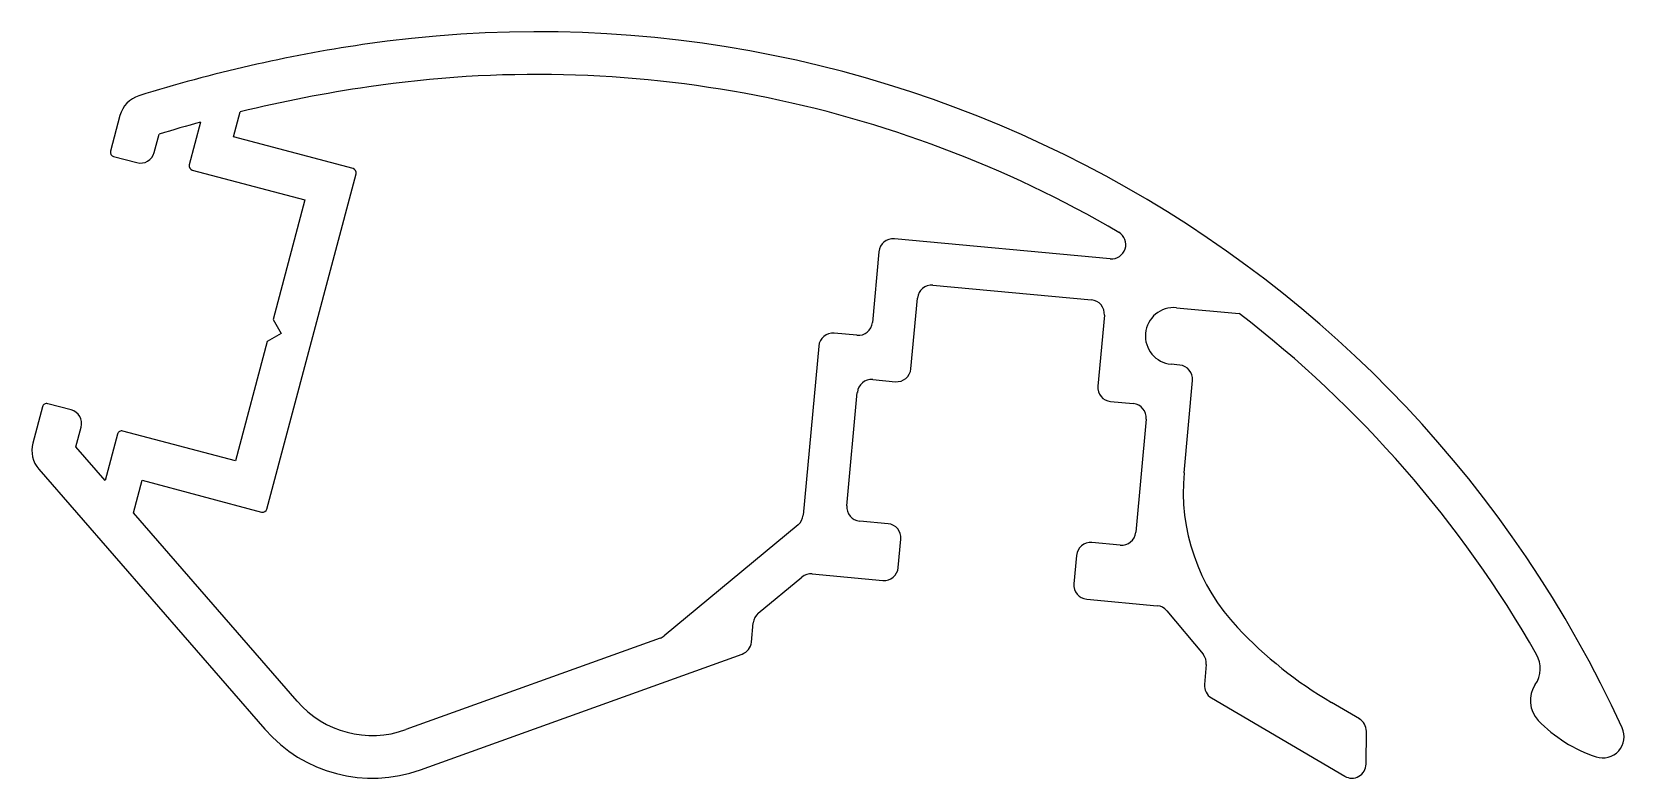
# Model space of a CAD drawing. Extents: x 1965.6 to 2021.6, y 1818.7 to 1845.
import ezdxf

# ---------------------------------------------------------------- set-up
doc = ezdxf.new("R2010")
doc.units = 0
doc.layers.get('0').update_dxf_attribs({"linetype": 'CONTINUOUS'})

msp = doc.modelspace()

# ---------------------------------------------------------------- linework, layer by layer
for p, q in [((1968.683, 1842.02), (1968.35, 1840.768)), ((1971.52, 1841.792), (1971.12, 1840.289)), ((1972.675, 1841.273), (1972.909, 1842.151)), ((1969.889, 1840.72), (1970.062, 1841.368)), ((1976.879, 1840.154), (1972.675, 1841.273)), ((1968.456, 1840.584), (1969.278, 1840.366)), ((1971.226, 1840.106), (1975.189, 1839.052)), ((1973.849, 1828.181), (1976.985, 1839.971)), ((1975.189, 1839.052), (1974.07, 1834.848)), ((2003.508, 1836.985), (1995.914, 1837.686)), ((1995.37, 1837.234), (1995.14, 1834.744)), ((1997.27, 1836.054), (2002.846, 1835.54)), ((1996.496, 1833.113), (1996.726, 1835.602)), ((2003.298, 1834.996), (2003.068, 1832.506)), ((2005.833, 1835.264), (2008.042, 1835.06)), ((1974.354, 1834.359), (1973.864, 1834.075)), ((1974.07, 1834.848), (1974.354, 1834.359)), ((1994.597, 1834.292), (1993.8, 1834.366)), ((1973.864, 1834.075), (1972.746, 1829.871)), ((1993.256, 1833.914), (1992.707, 1827.968)), ((2005.948, 1833.245), (2005.65, 1833.272)), ((1995.156, 1832.734), (1995.952, 1832.661)), ((2006.101, 1829.458), (2006.4, 1832.701)), ((1994.244, 1828.299), (1994.612, 1832.282)), ((1965.959, 1831.78), (1965.618, 1830.499)), ((1966.964, 1831.668), (1966.142, 1831.887)), ((2003.52, 1831.962), (2004.317, 1831.889)), ((1967.136, 1830.369), (1967.318, 1831.056)), ((2004.769, 1831.345), (2004.401, 1827.362)), ((1968.6, 1830.819), (1968.165, 1829.184)), ((1972.746, 1829.871), (1968.784, 1830.925)), ((1968.165, 1829.184), (1967.136, 1830.369)), ((1965.829, 1829.586), (1973.78, 1820.435)), ((1969.156, 1828.044), (1969.461, 1829.193)), ((1969.461, 1829.193), (1973.665, 1828.074)), ((1974.912, 1821.419), (1969.156, 1828.044)), ((1992.529, 1827.629), (1987.825, 1823.72)), ((1995.692, 1827.664), (1994.696, 1827.756)), ((1996.052, 1826.124), (1996.144, 1827.12)), ((2002.318, 1826.55), (2002.226, 1825.554)), ((2003.857, 1826.91), (2002.862, 1827.002)), ((1991.13, 1824.516), (1992.66, 1825.788)), ((1993.026, 1825.901), (1995.508, 1825.672)), ((2002.678, 1825.01), (2005.16, 1824.781)), ((2005.499, 1824.603), (2006.771, 1823.073)), ((1990.889, 1823.502), (1990.952, 1824.177)), ((1987.674, 1823.634), (1978.738, 1820.421)), ((1979.246, 1819.009), (1990.561, 1823.077)), ((2006.884, 1822.707), (2006.82, 1822.015)), ((2007.065, 1821.538), (2011.749, 1818.784)), ((2012.265, 1820.8), (2011.287, 1821.375)), ((2012.502, 1819.211), (2012.511, 1820.365))]:
    msp.add_line(p, q)
for centre, radius, start, end in [((1983.338, 1802.967), 42, 24.6575, 98.3886), ((1984.69, 1793.802), 51.264, 98.3886, 107.4111), ((1983.338, 1802.967), 40.5, 59.6433, 98.3886), ((1984.69, 1793.802), 49.764, 98.3886, 103.6939), ((1969.649, 1841.763), 1, 107.4111, 165.1021), ((1984.69, 1793.802), 49.764, 105.3462, 107.0946), ((1968.495, 1840.729), 0.15, 165.1021, 255.1021), ((1969.406, 1840.849), 0.5, 255.1021, 345.1021), ((1971.265, 1840.251), 0.15, 165.1021, 255.1021), ((1976.84, 1840.009), 0.15, 345.1021, 75.1021), ((1995.868, 1837.188), 0.5, 84.7276, 174.7276), ((2003.554, 1837.483), 0.5, 264.7276, 59.6433), ((1997.224, 1835.556), 0.5, 84.7276, 174.7276), ((2002.8, 1835.042), 0.5, 354.7276, 84.7276), ((2005.741, 1834.268), 1, 84.7276, 264.7276), ((1983.338, 1802.967), 40.5, 29.7586, 52.4125), ((1993.754, 1833.868), 0.5, 84.7276, 174.7276), ((1994.643, 1834.79), 0.5, 264.7276, 354.7276), ((2005.902, 1832.747), 0.5, 354.7276, 84.7276), ((1995.11, 1832.236), 0.5, 84.7276, 174.7276), ((1995.998, 1833.159), 0.5, 264.7276, 354.7276), ((2003.566, 1832.46), 0.5, 174.7276, 264.7276), ((1966.104, 1831.742), 0.15, 75.1021, 165.1021), ((1966.835, 1831.185), 0.5, 345.1021, 75.1021), ((2004.271, 1831.391), 0.5, 354.7276, 84.7276), ((1966.584, 1830.241), 1, 165.1021, 220.9864), ((1968.745, 1830.78), 0.15, 75.1021, 165.1021), ((2013.071, 1828.815), 7, 174.7276, 223.3458), ((1973.704, 1828.219), 0.15, 255.1021, 345.1021), ((1994.742, 1828.253), 0.5, 174.7276, 264.7276), ((1992.21, 1828.014), 0.5, 309.7276, 354.7276), ((1995.646, 1827.166), 0.5, 354.7276, 84.7276), ((2003.903, 1827.408), 0.5, 264.7276, 354.7276), ((2002.816, 1826.504), 0.5, 84.7276, 174.7276), ((1995.554, 1826.17), 0.5, 264.7276, 354.7276), ((1992.98, 1825.403), 0.5, 84.7276, 129.7276), ((2002.724, 1825.508), 0.5, 174.7276, 264.7276), ((1991.45, 1824.131), 0.5, 129.7276, 174.7276), ((2005.114, 1824.284), 0.5, 39.7276, 84.7276), ((1987.505, 1824.104), 0.5, 289.7751, 309.7276), ((2018.889, 1834.306), 15, 223.3458, 239.5492), ((1990.391, 1823.548), 0.5, 289.7751, 354.7276), ((2006.386, 1822.753), 0.5, 354.7276, 39.7276), ((2017.629, 1822.573), 1, 325.5352, 29.7586), ((2007.318, 1821.969), 0.5, 174.7276, 239.5492), ((2019.278, 1821.441), 1, 145.5352, 223.8156), ((1977.554, 1823.714), 3.5, 220.9864, 289.7751), ((1977.554, 1823.714), 5, 220.9864, 289.7751), ((2012.011, 1820.369), 0.5, 359.5492, 59.5492), ((2022.164, 1824.21), 5, 223.8156, 251.6586), ((2020.827, 1820.176), 0.75, 251.6586, 24.6575), ((2012.002, 1819.215), 0.5, 239.5492, 359.5492)]:
    msp.add_arc(centre, radius, start, end)

doc.saveas('drawing.dxf')
